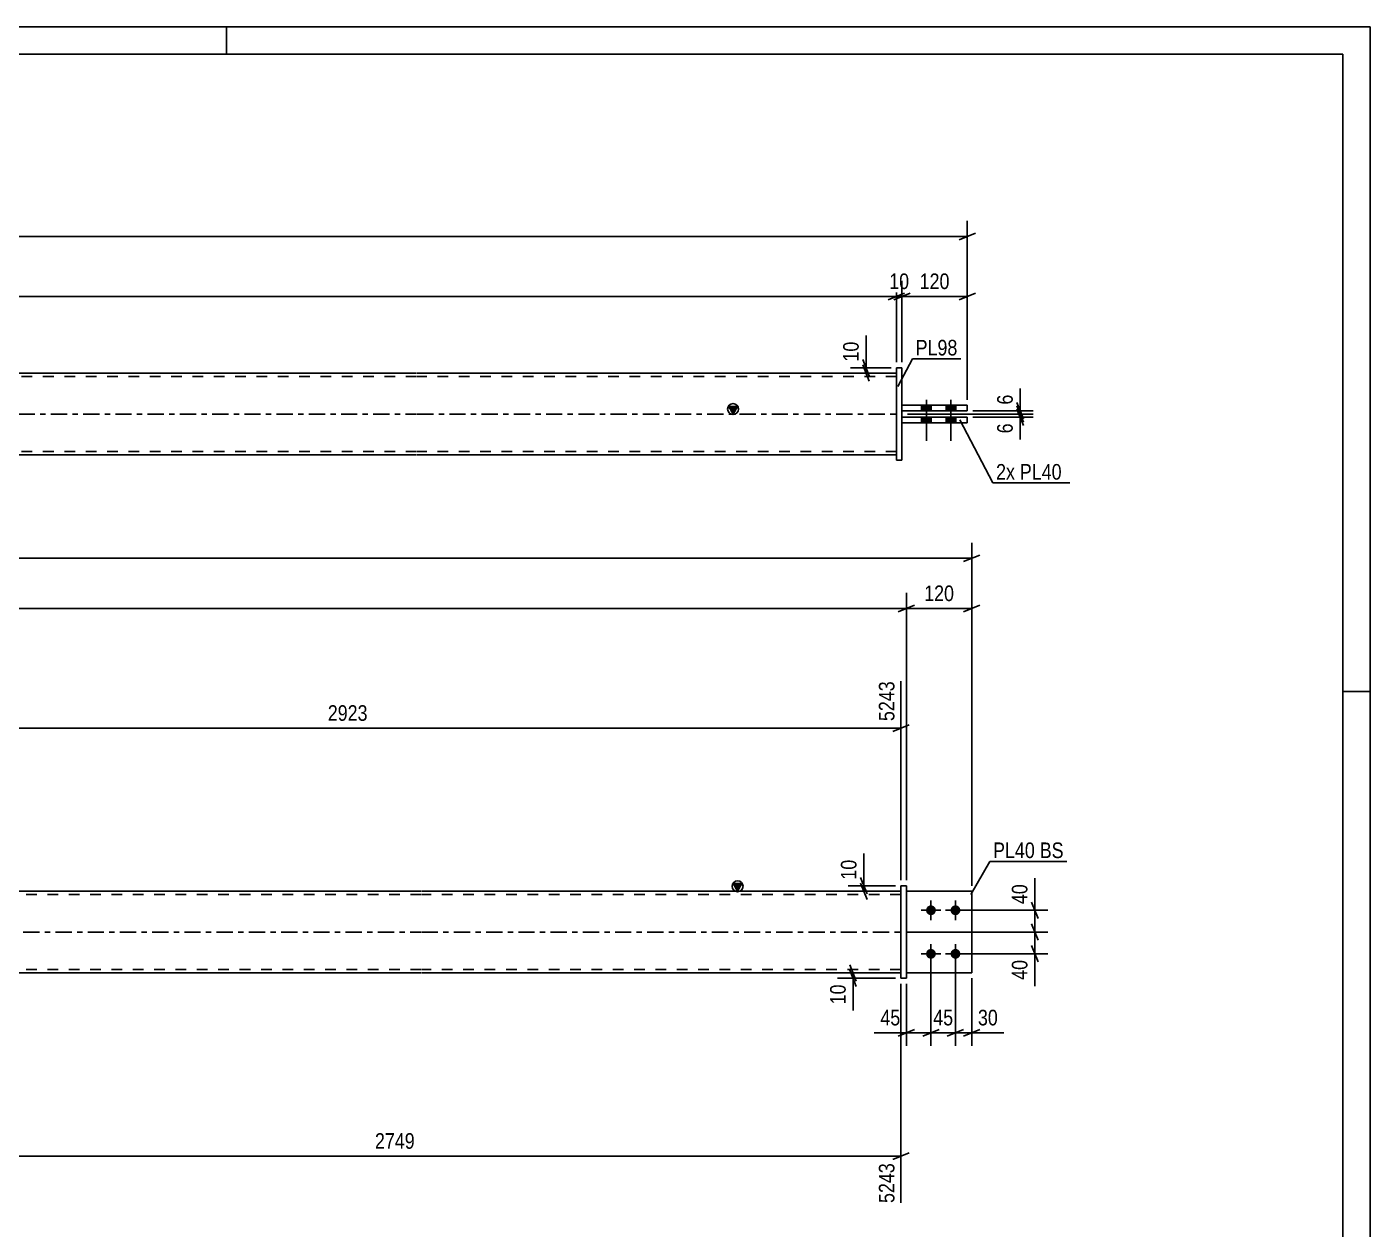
# Model space of a CAD drawing. Header units: millimetres. Extents: x 0 to 594, y 0 to 420.
# Drawn here: x 347.4 to 594, y 199.3 to 420 of the extents above; entities that cross this region are included whole.
import ezdxf

# ---------------------------------------------------------------- set-up
doc = ezdxf.new("R2010")
doc.units = ezdxf.units.MM
doc.linetypes.add('DXK_LINE_DOT2', pattern=[3.9198, 1.9599, -1.9599])
doc.linetypes.add('DXK_LINE_DOT3', pattern=[5.9187, 2.979, -0.9799, 0.9799, -0.9799])
doc.styles.add('Arial Narrow', font='ARIALN.TTF', dxfattribs={"height": 0.2})

# ---------------------------------------------------------------- blocks, each defined once
blk = doc.blocks.new('Unknown-580610314-1130')
at = {"color": 5, "linetype": 'Continuous'}
for p, q in [((594, 420), (0, 420)), ((384, 415), (384, 420)), ((594, 0), (594, 420)), ((589, 415), (5, 415)), ((589, 5), (589, 415)), ((594, 298), (589, 298))]:
    blk.add_line(p, q, dxfattribs=at)
blk = doc.blocks.new('Part-580610314-1695 - 1673')
at = {"color": 2, "linetype": 'Continuous'}
for p, q in [((520.86, 261.31), (508.86, 261.31)), ((520.86, 261.31), (520.86, 261.31)), ((520.86, 261.31), (520.86, 246.31)), ((508.86, 246.31), (520.86, 246.31))]:
    blk.add_line(p, q, dxfattribs=at)
at = {"color": 7, "linetype": 'DXK_LINE_DOT2'}
for p, q in [((508.86, 261.31), (520.86, 261.31)), ((508.86, 261.31), (508.86, 261.31)), ((508.86, 261.31), (508.86, 246.31)), ((508.86, 246.31), (520.86, 246.31))]:
    blk.add_line(p, q, dxfattribs=at)
blk = doc.blocks.new('Part-580610314-1700 - 1673')
at = {"linetype": 'Continuous'}
blk.add_hatch(color=2, dxfattribs=at).paths.add_polyline_path([(477.86, 261.31), (477.06, 262.71), (478.66, 262.71)])
at = {"color": 2, "linetype": 'Continuous'}
for p, q in [((477.86, 261.31), (477.06, 262.71)), ((477.06, 262.71), (478.66, 262.71)), ((478.66, 262.71), (477.86, 261.31)), ((419.76, 261.31), (180.98, 261.31)), ((507.86, 261.31), (419.86, 261.31)), ((180.98, 246.31), (419.76, 246.31)), ((419.86, 246.31), (507.86, 246.31))]:
    blk.add_line(p, q, dxfattribs=at)
at = {"color": 7, "linetype": 'DXK_LINE_DOT2'}
for p, q in [((419.76, 260.71), (180.98, 260.71)), ((507.86, 260.71), (419.86, 260.71)), ((507.86, 261.31), (507.86, 246.31)), ((419.76, 246.91), (180.98, 246.91)), ((507.86, 246.91), (419.86, 246.91))]:
    blk.add_line(p, q, dxfattribs=at)
at = {"color": 7, "linetype": 'DXK_LINE_DOT3'}
for p, q in [((180.98, 253.81), (419.76, 253.81)), ((419.86, 253.81), (507.86, 253.81))]:
    blk.add_line(p, q, dxfattribs=at)
at = {"color": 2, "linetype": 'Continuous'}
blk.add_circle((477.86, 262.21), 1, dxfattribs=at)
blk = doc.blocks.new('Part-580610314-1685 - 1673')
at = {"color": 2, "linetype": 'Continuous'}
for p, q in [((507.86, 262.31), (508.86, 262.31)), ((507.86, 245.31), (507.86, 262.31)), ((508.86, 245.31), (508.86, 262.31)), ((507.86, 245.31), (507.86, 245.31)), ((507.86, 245.31), (508.86, 245.31))]:
    blk.add_line(p, q, dxfattribs=at)
at = {"color": 7, "linetype": 'DXK_LINE_DOT2'}
for p, q in [((507.86, 262.31), (508.86, 262.31)), ((507.86, 245.31), (508.86, 245.31))]:
    blk.add_line(p, q, dxfattribs=at)
blk = doc.blocks.new('Part-580610314-1690 - 1673')
at = {"color": 7, "linetype": 'DXK_LINE_DOT2'}
for p, q in [((508.86, 261.31), (520.86, 261.31)), ((520.86, 261.31), (508.86, 261.31)), ((508.86, 261.31), (508.86, 261.31)), ((508.86, 261.31), (508.86, 246.31)), ((520.86, 261.31), (520.86, 261.31)), ((520.86, 261.31), (520.86, 246.31)), ((508.86, 246.31), (520.86, 246.31)), ((508.86, 246.31), (520.86, 246.31))]:
    blk.add_line(p, q, dxfattribs=at)
blk = doc.blocks.new('Bolt-580610314-1710 - 1673')
at = {"linetype": 'Continuous'}
for points in [[(513.36, 258.71), (513.55, 258.69), (513.73, 258.63), (513.89, 258.54), (514.03, 258.41), (514.14, 258.26), (514.22, 258.09), (514.26, 257.9), (514.26, 257.71), (514.22, 257.53), (514.14, 257.36), (514.03, 257.2), (513.89, 257.08), (513.73, 256.98), (513.55, 256.93), (513.36, 256.91), (513.18, 256.93), (513, 256.98), (512.83, 257.08), (512.7, 257.2), (512.58, 257.36), (512.51, 257.53), (512.47, 257.71), (512.47, 257.9), (512.51, 258.09), (512.58, 258.26), (512.7, 258.41), (512.83, 258.54), (513, 258.63), (513.18, 258.69)], [(517.86, 258.71), (518.05, 258.69), (518.23, 258.63), (518.39, 258.54), (518.53, 258.41), (518.64, 258.26), (518.72, 258.09), (518.76, 257.9), (518.76, 257.71), (518.72, 257.53), (518.64, 257.36), (518.53, 257.2), (518.39, 257.08), (518.23, 256.98), (518.05, 256.93), (517.86, 256.91), (517.68, 256.93), (517.5, 256.98), (517.33, 257.08), (517.2, 257.2), (517.08, 257.36), (517.01, 257.53), (516.97, 257.71), (516.97, 257.9), (517.01, 258.09), (517.08, 258.26), (517.2, 258.41), (517.33, 258.54), (517.5, 258.63), (517.68, 258.69)], [(513.36, 250.71), (513.55, 250.69), (513.73, 250.63), (513.89, 250.54), (514.03, 250.41), (514.14, 250.26), (514.22, 250.09), (514.26, 249.9), (514.26, 249.71), (514.22, 249.53), (514.14, 249.36), (514.03, 249.2), (513.89, 249.08), (513.73, 248.98), (513.55, 248.93), (513.36, 248.91), (513.18, 248.93), (513, 248.98), (512.83, 249.08), (512.7, 249.2), (512.58, 249.36), (512.51, 249.53), (512.47, 249.71), (512.47, 249.9), (512.51, 250.09), (512.58, 250.26), (512.7, 250.41), (512.83, 250.54), (513, 250.63), (513.18, 250.69)], [(517.86, 250.71), (518.05, 250.69), (518.23, 250.63), (518.39, 250.54), (518.53, 250.41), (518.64, 250.26), (518.72, 250.09), (518.76, 249.9), (518.76, 249.71), (518.72, 249.53), (518.64, 249.36), (518.53, 249.2), (518.39, 249.08), (518.23, 248.98), (518.05, 248.93), (517.86, 248.91), (517.68, 248.93), (517.5, 248.98), (517.33, 249.08), (517.2, 249.2), (517.08, 249.36), (517.01, 249.53), (516.97, 249.71), (516.97, 249.9), (517.01, 250.09), (517.08, 250.26), (517.2, 250.41), (517.33, 250.54), (517.5, 250.63), (517.68, 250.69)]]:
    blk.add_hatch(color=1, dxfattribs=at).paths.add_polyline_path(points)
at = {"color": 1, "linetype": 'Continuous'}
for p, q in [((513.36, 259.61), (513.36, 256.01)), ((517.86, 259.61), (517.86, 256.01)), ((511.56, 257.81), (515.16, 257.81)), ((516.06, 257.81), (519.66, 257.81)), ((513.36, 251.61), (513.36, 248.01)), ((517.86, 251.61), (517.86, 248.01)), ((511.56, 249.81), (515.16, 249.81)), ((516.06, 249.81), (519.66, 249.81))]:
    blk.add_line(p, q, dxfattribs=at)
blk = doc.blocks.new('Bolt-580610314-1371 - 1367')
at = {"linetype": 'Continuous'}
for points in [[(513.43, 350.52), (511.63, 350.52), (511.63, 349.52), (513.43, 349.52)], [(513.43, 350.52), (511.63, 350.52), (511.63, 349.52), (513.43, 349.52)], [(517.93, 350.52), (516.13, 350.52), (516.13, 349.52), (517.93, 349.52)], [(517.93, 350.52), (516.13, 350.52), (516.13, 349.52), (517.93, 349.52)], [(513.43, 348.32), (511.63, 348.32), (511.63, 347.32), (513.43, 347.32)], [(513.43, 348.32), (511.63, 348.32), (511.63, 347.32), (513.43, 347.32)], [(517.93, 348.32), (516.13, 348.32), (516.13, 347.32), (517.93, 347.32)], [(517.93, 348.32), (516.13, 348.32), (516.13, 347.32), (517.93, 347.32)]]:
    blk.add_hatch(color=1, dxfattribs=at).paths.add_polyline_path(points)
at = {"color": 1, "linetype": 'Continuous'}
for p, q in [((511.63, 350.52), (511.63, 349.52)), ((511.63, 350.52), (511.63, 349.52)), ((512.53, 351.52), (512.53, 344.02)), ((512.53, 351.52), (512.53, 344.02)), ((513.43, 350.52), (513.43, 349.52)), ((513.43, 350.52), (513.43, 349.52)), ((516.13, 350.52), (516.13, 349.52)), ((516.13, 350.52), (516.13, 349.52)), ((517.03, 351.52), (517.03, 344.02)), ((517.03, 351.52), (517.03, 344.02)), ((517.93, 350.52), (517.93, 349.52)), ((517.93, 350.52), (517.93, 349.52)), ((511.63, 348.32), (511.63, 347.32)), ((511.63, 348.32), (511.63, 347.32)), ((513.43, 348.32), (513.43, 347.32)), ((513.43, 348.32), (513.43, 347.32)), ((516.13, 348.32), (516.13, 347.32)), ((516.13, 348.32), (516.13, 347.32)), ((517.93, 348.32), (517.93, 347.32)), ((517.93, 348.32), (517.93, 347.32))]:
    blk.add_line(p, q, dxfattribs=at)
blk = doc.blocks.new('Part-580610314-1456 - 1367')
at = {"linetype": 'Continuous'}
blk.add_hatch(color=2, dxfattribs=at).paths.add_polyline_path([(477.03, 348.92), (476.23, 350.32), (477.83, 350.32)])
at = {"color": 2, "linetype": 'Continuous'}
for p, q in [((418.93, 356.42), (180.15, 356.42)), ((507.03, 356.42), (419.03, 356.42)), ((477.03, 348.92), (476.23, 350.32)), ((476.23, 350.32), (477.83, 350.32)), ((477.83, 350.32), (477.03, 348.92)), ((418.93, 341.42), (180.15, 341.42)), ((507.03, 341.42), (419.03, 341.42))]:
    blk.add_line(p, q, dxfattribs=at)
at = {"color": 7, "linetype": 'DXK_LINE_DOT2'}
for p, q in [((418.93, 355.82), (180.15, 355.82)), ((507.03, 355.82), (419.03, 355.82)), ((507.03, 356.42), (507.03, 341.42)), ((418.93, 342.02), (180.15, 342.02)), ((507.03, 342.02), (419.03, 342.02))]:
    blk.add_line(p, q, dxfattribs=at)
at = {"color": 7, "linetype": 'DXK_LINE_DOT3'}
for p, q in [((180.15, 348.92), (418.93, 348.92)), ((419.03, 348.92), (507.03, 348.92))]:
    blk.add_line(p, q, dxfattribs=at)
at = {"color": 2, "linetype": 'Continuous'}
blk.add_circle((477.03, 349.82), 1, dxfattribs=at)
blk = doc.blocks.new('Part-580610314-1461 - 1367')
at = {"color": 2, "linetype": 'Continuous'}
for p, q in [((520.03, 348.32), (508.03, 348.32)), ((520.03, 347.32), (520.03, 348.32)), ((508.03, 347.32), (520.03, 347.32))]:
    blk.add_line(p, q, dxfattribs=at)
at = {"color": 7, "linetype": 'DXK_LINE_DOT2'}
for p, q in [((508.03, 348.32), (508.03, 347.32)), ((520.03, 348.32), (508.03, 348.32)), ((508.03, 347.32), (520.03, 347.32))]:
    blk.add_line(p, q, dxfattribs=at)
blk = doc.blocks.new('Part-580610314-1433 - 1367')
at = {"color": 2, "linetype": 'Continuous'}
for p, q in [((507.03, 357.42), (507.03, 357.42)), ((507.03, 340.42), (507.03, 357.42)), ((507.03, 357.42), (508.03, 357.42)), ((508.03, 357.42), (508.03, 357.42)), ((508.03, 357.42), (508.03, 340.42)), ((507.03, 340.42), (508.03, 340.42)), ((507.03, 340.42), (507.03, 340.42)), ((508.03, 340.42), (508.03, 340.42))]:
    blk.add_line(p, q, dxfattribs=at)
at = {"color": 7, "linetype": 'DXK_LINE_DOT2'}
for p, q in [((507.03, 357.42), (508.03, 357.42)), ((507.03, 340.42), (508.03, 340.42)), ((508.03, 340.42), (508.03, 340.42))]:
    blk.add_line(p, q, dxfattribs=at)
blk = doc.blocks.new('Part-580610314-1466 - 1367')
at = {"color": 2, "linetype": 'Continuous'}
for p, q in [((520.03, 350.52), (508.03, 350.52)), ((520.03, 349.52), (520.03, 350.52)), ((508.03, 349.52), (520.03, 349.52))]:
    blk.add_line(p, q, dxfattribs=at)
at = {"color": 7, "linetype": 'DXK_LINE_DOT2'}
for p, q in [((508.03, 350.52), (508.03, 349.52)), ((520.03, 350.52), (508.03, 350.52)), ((508.03, 349.52), (520.03, 349.52))]:
    blk.add_line(p, q, dxfattribs=at)
blk = doc.blocks.new('StraightDimension-580610314-1936 - 1673')
at = {"color": 7, "linetype": 'Continuous'}
for p, q in [((498.46, 247.81), (499.66, 244.81)), ((499.66, 243.81), (498.46, 246.81)), ((506.86, 246.31), (496.21, 246.31)), ((506.86, 245.31), (496.21, 245.31)), ((499.06, 245.31), (499.06, 246.31))]:
    blk.add_line(p, q, dxfattribs=at)
at = {"color": 0}
blk.add_wipeout([(498.31, 244.78), (494.11, 244.78), (494.11, 239.93), (498.31, 239.93)], dxfattribs=at)
at = {"color": 7, "linetype": 'Continuous'}
blk.add_line((499.06, 245.31), (499.06, 239.4), dxfattribs=at)
blk.add_line((499.06, 245.31), (499.06, 239.4), dxfattribs=at)
at = {"color": 3, "style": 'Arial Narrow'}
blk.add_text('10', height=2.863, rotation=90.0002, dxfattribs=at).set_placement((497.71, 240.53))
blk = doc.blocks.new('StraightDimension-580610314-1955 - 1673')
at = {"color": 7, "linetype": 'Continuous'}
for p, q in [((513.36, 248.81), (513.36, 232.92)), ((517.86, 248.81), (517.86, 232.92)), ((511.86, 234.72), (514.86, 235.92)), ((513.36, 235.32), (517.86, 235.32)), ((519.36, 235.92), (516.36, 234.72))]:
    blk.add_line(p, q, dxfattribs=at)
at = {"color": 0}
blk.add_wipeout([(518.04, 236.07), (518.04, 240.27), (513.19, 240.27), (513.19, 236.07)], dxfattribs=at)
at = {"color": 3, "style": 'Arial Narrow'}
blk.add_text('45', height=2.863, dxfattribs=at).set_placement((513.79, 236.67))
blk = doc.blocks.new('StraightDimension-580610314-2017 - 1673')
at = {"color": 7, "linetype": 'Continuous'}
for p, q in [((531.82, 255.31), (533.02, 252.31)), ((508.86, 253.81), (534.82, 253.81)), ((532.42, 249.81), (532.42, 253.81)), ((518.86, 249.81), (534.82, 249.81)), ((533.02, 248.31), (531.82, 251.31))]:
    blk.add_line(p, q, dxfattribs=at)
at = {"color": 0}
blk.add_wipeout([(531.67, 249.28), (527.47, 249.28), (527.47, 244.43), (531.67, 244.43)], dxfattribs=at)
at = {"color": 7, "linetype": 'Continuous'}
blk.add_line((532.42, 249.81), (532.42, 243.9), dxfattribs=at)
blk.add_line((532.42, 249.81), (532.42, 243.9), dxfattribs=at)
at = {"color": 3, "style": 'Arial Narrow'}
blk.add_text('40', height=2.863, rotation=90.0002, dxfattribs=at).set_placement((531.07, 245.03))
blk = doc.blocks.new('StraightDimension-580610314-2031 - 1673')
at = {"color": 7, "linetype": 'Continuous'}
for p, q in [((506.86, 262.31), (498.19, 262.31)), ((500.44, 263.81), (501.64, 260.81)), ((501.64, 259.81), (500.44, 262.81)), ((501.04, 261.31), (501.04, 262.31)), ((506.86, 261.31), (498.19, 261.31))]:
    blk.add_line(p, q, dxfattribs=at)
at = {"color": 0}
blk.add_wipeout([(500.29, 267.69), (496.09, 267.69), (496.09, 262.83), (500.29, 262.83)], dxfattribs=at)
at = {"color": 7, "linetype": 'Continuous'}
blk.add_line((501.04, 262.31), (501.04, 268.21), dxfattribs=at)
blk.add_line((501.04, 262.31), (501.04, 268.21), dxfattribs=at)
at = {"color": 3, "style": 'Arial Narrow'}
blk.add_text('10', height=2.863, rotation=90.0002, dxfattribs=at).set_placement((499.69, 263.43))
blk = doc.blocks.new('StraightDimension-580610314-1760 - 1673')
at = {"color": 7, "linetype": 'Continuous'}
for p, q in [((304.69, 262.31), (304.69, 299.85)), ((507.86, 263.31), (507.86, 299.85)), ((306.19, 291.84), (303.19, 290.64)), ((304.69, 291.24), (507.86, 291.24)), ((506.36, 290.64), (509.36, 291.84))]:
    blk.add_line(p, q, dxfattribs=at)
at = {"color": 0, "linetype": 'Continuous'}
blk.add_wipeout([(507.26, 300.45), (503.06, 300.45), (503.06, 291.94), (507.26, 291.94)], dxfattribs=at)
at = {"color": 0}
blk.add_wipeout([(410.54, 291.99), (410.54, 296.19), (402.02, 296.19), (402.02, 291.99)], dxfattribs=at)
at = {"color": 3, "linetype": 'Continuous', "style": 'Arial Narrow'}
blk.add_text('5243', height=2.863, rotation=90.0002, dxfattribs=at).set_placement((506.66, 292.54))
at = {"color": 3, "style": 'Arial Narrow'}
blk.add_text('2923', height=2.863, dxfattribs=at).set_placement((402.62, 292.59))
blk = doc.blocks.new('StraightDimension-580610314-2050 - 1673')
at = {"color": 7, "linetype": 'Continuous'}
for p, q in [((508.86, 263.31), (508.86, 316.07)), ((91.88, 313.22), (508.86, 313.22)), ((507.36, 312.62), (510.36, 313.82))]:
    blk.add_line(p, q, dxfattribs=at)
blk = doc.blocks.new('StraightDimension-580610314-2040 - 1673')
at = {"color": 7, "linetype": 'Continuous'}
for p, q in [((508.86, 263.31), (508.86, 316.07)), ((520.86, 262.31), (520.86, 316.07)), ((507.36, 312.62), (510.36, 313.82)), ((508.86, 313.22), (520.86, 313.22)), ((522.36, 313.82), (519.36, 312.62))]:
    blk.add_line(p, q, dxfattribs=at)
at = {"color": 0}
blk.add_wipeout([(518.21, 313.97), (518.21, 318.17), (511.52, 318.17), (511.52, 313.97)], dxfattribs=at)
at = {"color": 3, "style": 'Arial Narrow'}
blk.add_text('120', height=2.863, dxfattribs=at).set_placement((512.12, 314.57))
blk = doc.blocks.new('StraightDimension-580610314-1945 - 1673')
at = {"color": 7, "linetype": 'Continuous'}
for p, q in [((513.36, 248.81), (513.36, 232.92)), ((508.86, 244.31), (508.86, 232.92)), ((507.36, 234.72), (510.36, 235.92)), ((508.86, 235.32), (513.36, 235.32)), ((514.86, 235.92), (511.86, 234.72))]:
    blk.add_line(p, q, dxfattribs=at)
at = {"color": 0}
blk.add_wipeout([(508.34, 236.07), (508.34, 240.27), (503.48, 240.27), (503.48, 236.07)], dxfattribs=at)
at = {"color": 7, "linetype": 'Continuous'}
blk.add_line((508.86, 235.32), (502.96, 235.32), dxfattribs=at)
blk.add_line((508.86, 235.32), (502.96, 235.32), dxfattribs=at)
at = {"color": 3, "style": 'Arial Narrow'}
blk.add_text('45', height=2.863, dxfattribs=at).set_placement((504.08, 236.67))
blk = doc.blocks.new('StraightDimension-580610314-1746 - 1673')
at = {"color": 7, "linetype": 'Continuous'}
for p, q in [((520.86, 262.31), (520.86, 325.28)), ((79.88, 322.43), (520.86, 322.43)), ((519.36, 321.83), (522.36, 323.03))]:
    blk.add_line(p, q, dxfattribs=at)
blk = doc.blocks.new('StraightDimension-580610314-1838 - 1673')
at = {"color": 7, "linetype": 'Continuous'}
for p, q in [((322.01, 245.31), (322.01, 204.06)), ((507.86, 244.31), (507.86, 204.06)), ((323.51, 213.27), (320.51, 212.07)), ((322.01, 212.67), (507.86, 212.67)), ((506.36, 212.07), (509.36, 213.27))]:
    blk.add_line(p, q, dxfattribs=at)
at = {"color": 0}
blk.add_wipeout([(419.19, 213.42), (419.19, 217.62), (410.68, 217.62), (410.68, 213.42)], dxfattribs=at)
at = {"color": 0, "linetype": 'Continuous'}
blk.add_wipeout([(507.26, 211.97), (503.06, 211.97), (503.06, 203.46), (507.26, 203.46)], dxfattribs=at)
at = {"color": 3, "style": 'Arial Narrow'}
blk.add_text('2749', height=2.863, dxfattribs=at).set_placement((411.28, 214.02))
at = {"color": 3, "linetype": 'Continuous', "style": 'Arial Narrow'}
blk.add_text('5243', height=2.863, rotation=90.0002, dxfattribs=at).set_placement((506.66, 204.06))
blk = doc.blocks.new('StraightDimension-580610314-1965 - 1673')
at = {"color": 7, "linetype": 'Continuous'}
for p, q in [((517.86, 248.81), (517.86, 232.92)), ((520.86, 245.31), (520.86, 232.92)), ((516.36, 234.72), (519.36, 235.92)), ((517.86, 235.32), (520.86, 235.32)), ((522.36, 235.92), (519.36, 234.72))]:
    blk.add_line(p, q, dxfattribs=at)
at = {"color": 0}
blk.add_wipeout([(526.25, 236.07), (526.25, 240.27), (521.39, 240.27), (521.39, 236.07)], dxfattribs=at)
at = {"color": 7, "linetype": 'Continuous'}
blk.add_line((520.86, 235.32), (526.77, 235.32), dxfattribs=at)
blk.add_line((520.86, 235.32), (526.77, 235.32), dxfattribs=at)
at = {"color": 3, "style": 'Arial Narrow'}
blk.add_text('30', height=2.863, dxfattribs=at).set_placement((521.99, 236.67))
blk = doc.blocks.new('StraightDimension-580610314-2004 - 1673')
at = {"color": 7, "linetype": 'Continuous'}
for p, q in [((531.82, 259.31), (533.02, 256.31)), ((518.86, 257.81), (534.82, 257.81)), ((532.42, 253.81), (532.42, 257.81)), ((533.02, 252.31), (531.82, 255.31)), ((508.86, 253.81), (534.82, 253.81))]:
    blk.add_line(p, q, dxfattribs=at)
at = {"color": 0}
blk.add_wipeout([(531.67, 263.19), (527.47, 263.19), (527.47, 258.33), (531.67, 258.33)], dxfattribs=at)
at = {"color": 7, "linetype": 'Continuous'}
blk.add_line((532.42, 257.81), (532.42, 263.71), dxfattribs=at)
blk.add_line((532.42, 257.81), (532.42, 263.71), dxfattribs=at)
at = {"color": 3, "style": 'Arial Narrow'}
blk.add_text('40', height=2.863, rotation=90.0002, dxfattribs=at).set_placement((531.07, 258.93))
blk = doc.blocks.new('StraightDimension-580610314-1545 - 1367')
at = {"color": 7, "linetype": 'Continuous'}
for p, q in [((520.03, 351.52), (520.03, 384.37)), ((79.05, 381.52), (520.03, 381.52)), ((518.53, 380.92), (521.53, 382.12))]:
    blk.add_line(p, q, dxfattribs=at)
blk = doc.blocks.new('StraightDimension-580610314-1576 - 1367')
at = {"color": 7, "linetype": 'Continuous'}
for p, q in [((507.03, 358.42), (507.03, 373.36)), ((92.05, 370.51), (507.03, 370.51)), ((505.53, 369.91), (508.53, 371.11))]:
    blk.add_line(p, q, dxfattribs=at)
blk = doc.blocks.new('StraightDimension-580610314-1586 - 1367')
at = {"color": 7, "linetype": 'Continuous'}
for p, q in [((507.03, 358.42), (507.03, 373.36)), ((508.03, 358.42), (508.03, 373.36)), ((505.53, 369.91), (508.53, 371.11)), ((509.53, 371.11), (506.53, 369.91)), ((507.03, 370.51), (508.03, 370.51))]:
    blk.add_line(p, q, dxfattribs=at)
at = {"color": 0}
blk.add_wipeout([(509.96, 371.26), (509.96, 375.46), (505.1, 375.46), (505.1, 371.26)], dxfattribs=at)
at = {"color": 3, "style": 'Arial Narrow'}
blk.add_text('10', height=2.863, dxfattribs=at).set_placement((505.7, 371.86))
blk = doc.blocks.new('StraightDimension-580610314-1596 - 1367')
at = {"color": 7, "linetype": 'Continuous'}
for p, q in [((508.03, 358.42), (508.03, 373.36)), ((520.03, 351.52), (520.03, 373.36)), ((506.53, 369.91), (509.53, 371.11)), ((508.03, 370.51), (520.03, 370.51)), ((521.53, 371.11), (518.53, 369.91))]:
    blk.add_line(p, q, dxfattribs=at)
at = {"color": 0}
blk.add_wipeout([(517.37, 371.26), (517.37, 375.46), (510.69, 375.46), (510.69, 371.26)], dxfattribs=at)
at = {"color": 3, "style": 'Arial Narrow'}
blk.add_text('120', height=2.863, dxfattribs=at).set_placement((511.29, 371.86))
blk = doc.blocks.new('StraightDimension-580610314-1607 - 1367')
at = {"color": 7, "linetype": 'Continuous'}
for p, q in [((500.85, 358.92), (502.05, 355.92)), ((502.05, 354.92), (500.85, 357.92)), ((506.03, 357.42), (498.6, 357.42)), ((506.03, 356.42), (498.6, 356.42)), ((501.45, 356.42), (501.45, 357.42))]:
    blk.add_line(p, q, dxfattribs=at)
at = {"color": 0}
blk.add_wipeout([(500.7, 362.8), (496.5, 362.8), (496.5, 357.95), (500.7, 357.95)], dxfattribs=at)
at = {"color": 7, "linetype": 'Continuous'}
blk.add_line((501.45, 357.42), (501.45, 363.33), dxfattribs=at)
blk.add_line((501.45, 357.42), (501.45, 363.33), dxfattribs=at)
at = {"color": 3, "style": 'Arial Narrow'}
blk.add_text('10', height=2.863, rotation=90.0002, dxfattribs=at).set_placement((500.1, 358.55))
blk = doc.blocks.new('StraightDimension-580610314-1618 - 1367')
at = {"color": 7, "linetype": 'Continuous'}
for p, q in [((529.13, 350.42), (530.33, 347.42)), ((509.03, 348.92), (532.13, 348.92)), ((521.03, 348.32), (532.13, 348.32)), ((530.33, 346.82), (529.13, 349.82)), ((529.73, 348.32), (529.73, 348.92))]:
    blk.add_line(p, q, dxfattribs=at)
at = {"color": 0}
blk.add_wipeout([(528.98, 347.8), (524.78, 347.8), (524.78, 344.77), (528.98, 344.77)], dxfattribs=at)
at = {"color": 7, "linetype": 'Continuous'}
blk.add_line((529.73, 348.32), (529.73, 344.24), dxfattribs=at)
blk.add_line((529.73, 348.32), (529.73, 344.24), dxfattribs=at)
at = {"color": 3, "style": 'Arial Narrow'}
blk.add_text('6', height=2.86, rotation=90.0002, dxfattribs=at).set_placement((528.38, 345.37))
blk = doc.blocks.new('StraightDimension-580610314-1627 - 1367')
at = {"color": 7, "linetype": 'Continuous'}
for p, q in [((529.13, 351.02), (530.33, 348.02)), ((530.33, 347.42), (529.13, 350.42)), ((509.03, 348.92), (532.13, 348.92)), ((521.03, 349.52), (532.13, 349.52)), ((529.73, 348.92), (529.73, 349.52))]:
    blk.add_line(p, q, dxfattribs=at)
at = {"color": 0}
blk.add_wipeout([(528.98, 353.07), (524.78, 353.07), (524.78, 350.05), (528.98, 350.05)], dxfattribs=at)
at = {"color": 7, "linetype": 'Continuous'}
blk.add_line((529.73, 349.52), (529.73, 353.6), dxfattribs=at)
blk.add_line((529.73, 349.52), (529.73, 353.6), dxfattribs=at)
at = {"color": 3, "style": 'Arial Narrow'}
blk.add_text('6', height=2.86, rotation=90.0002, dxfattribs=at).set_placement((528.38, 350.65))
blk = doc.blocks.new('MarkSet-580610314-2083 - 1673')
at = {"color": 0}
blk.add_wipeout([(532.44, 267.39), (532.44, 270.39), (524.77, 270.39), (524.77, 267.39)], dxfattribs=at)
blk.add_wipeout([(532.44, 267.39), (532.44, 270.39), (524.77, 270.39), (524.77, 267.39)], dxfattribs=at)
at = {"color": 30, "linetype": 'Continuous'}
blk.add_line((520.67, 260.73), (524.17, 266.79), dxfattribs=at)
at = {"color": 0}
blk.add_wipeout([(537.73, 267.39), (537.73, 270.39), (533.34, 270.39), (533.34, 267.39)], dxfattribs=at)
blk.add_wipeout([(537.73, 267.39), (537.73, 270.39), (533.34, 270.39), (533.34, 267.39)], dxfattribs=at)
at = {"color": 30, "linetype": 'Continuous'}
blk.add_line((524.17, 266.79), (538.33, 266.79), dxfattribs=at)
at = {"color": 3, "style": 'Arial Narrow'}
for s, p in [('PL40', (524.77, 267.39)), ('BS', (533.34, 267.39))]:
    blk.add_text(s, height=2.863, dxfattribs=at).set_placement(p)
blk = doc.blocks.new('MarkSet-580610314-1658 - 1367')
at = {"color": 0}
blk.add_wipeout([(528.79, 336.87), (528.79, 339.87), (525.32, 339.87), (525.32, 336.87)], dxfattribs=at)
blk.add_wipeout([(528.79, 336.87), (528.79, 339.87), (525.32, 339.87), (525.32, 336.87)], dxfattribs=at)
at = {"color": 30, "linetype": 'Continuous'}
blk.add_line((518.69, 347.83), (524.72, 336.27), dxfattribs=at)
at = {"color": 0}
blk.add_wipeout([(537.37, 336.87), (537.37, 339.87), (529.69, 339.87), (529.69, 336.87)], dxfattribs=at)
blk.add_wipeout([(537.37, 336.87), (537.37, 339.87), (529.69, 339.87), (529.69, 336.87)], dxfattribs=at)
at = {"color": 30, "linetype": 'Continuous'}
blk.add_line((524.72, 336.27), (538.87, 336.27), dxfattribs=at)
at = {"color": 3, "style": 'Arial Narrow'}
for s, p in [('2x', (525.32, 336.87)), ('PL40', (529.69, 336.87))]:
    blk.add_text(s, height=2.863, dxfattribs=at).set_placement(p)
blk = doc.blocks.new('Mark-580610314-1429 - 1367')
at = {"color": 0}
blk.add_wipeout([(518.23, 359.67), (518.23, 362.67), (510.55, 362.67), (510.55, 359.67)], dxfattribs=at)
blk.add_wipeout([(518.23, 359.67), (518.23, 362.67), (510.55, 362.67), (510.55, 359.67)], dxfattribs=at)
at = {"color": 30, "linetype": 'Continuous'}
for p, q in [((507.26, 353.99), (509.95, 359.07)), ((509.95, 359.07), (518.83, 359.07))]:
    blk.add_line(p, q, dxfattribs=at)
at = {"color": 3, "style": 'Arial Narrow'}
blk.add_text('PL98', height=2.863, dxfattribs=at).set_placement((510.55, 359.67))

msp = doc.modelspace()

# ---------------------------------------------------------------- block references
for name in ['Unknown-580610314-1130', 'Part-580610314-1456 - 1367', 'Part-580610314-1433 - 1367', 'Part-580610314-1466 - 1367', 'Bolt-580610314-1371 - 1367', 'Part-580610314-1461 - 1367', 'Part-580610314-1700 - 1673', 'Part-580610314-1685 - 1673', 'Part-580610314-1695 - 1673', 'Part-580610314-1690 - 1673', 'Bolt-580610314-1710 - 1673']:
    msp.add_blockref(name, (0, 0))

# ---------------------------------------------------------------- next in the draw order: block references
for name in ['StraightDimension-580610314-1545 - 1367', 'StraightDimension-580610314-2031 - 1673', 'StraightDimension-580610314-1936 - 1673', 'StraightDimension-580610314-1955 - 1673']:
    msp.add_blockref(name, (0, 0))

# ---------------------------------------------------------------- next in the draw order: block references
for name in ['StraightDimension-580610314-1576 - 1367', 'StraightDimension-580610314-1760 - 1673', 'StraightDimension-580610314-2017 - 1673']:
    msp.add_blockref(name, (0, 0))

# ---------------------------------------------------------------- next in the draw order: block references
for name in ['StraightDimension-580610314-1586 - 1367', 'StraightDimension-580610314-2050 - 1673', 'StraightDimension-580610314-1945 - 1673', 'StraightDimension-580610314-1965 - 1673']:
    msp.add_blockref(name, (0, 0))

# ---------------------------------------------------------------- next in the draw order: block references
for name in ['StraightDimension-580610314-1596 - 1367', 'StraightDimension-580610314-2040 - 1673', 'StraightDimension-580610314-1838 - 1673']:
    msp.add_blockref(name, (0, 0))

# ---------------------------------------------------------------- next in the draw order: block references
for name in ['StraightDimension-580610314-1607 - 1367', 'StraightDimension-580610314-1618 - 1367', 'StraightDimension-580610314-1746 - 1673']:
    msp.add_blockref(name, (0, 0))

# ---------------------------------------------------------------- next in the draw order: block references
for name in ['StraightDimension-580610314-1627 - 1367', 'StraightDimension-580610314-2004 - 1673']:
    msp.add_blockref(name, (0, 0))

# ---------------------------------------------------------------- next in the draw order: block references
for name in ['Mark-580610314-1429 - 1367', 'MarkSet-580610314-1658 - 1367', 'MarkSet-580610314-2083 - 1673']:
    msp.add_blockref(name, (0, 0))

doc.saveas('drawing.dxf')
